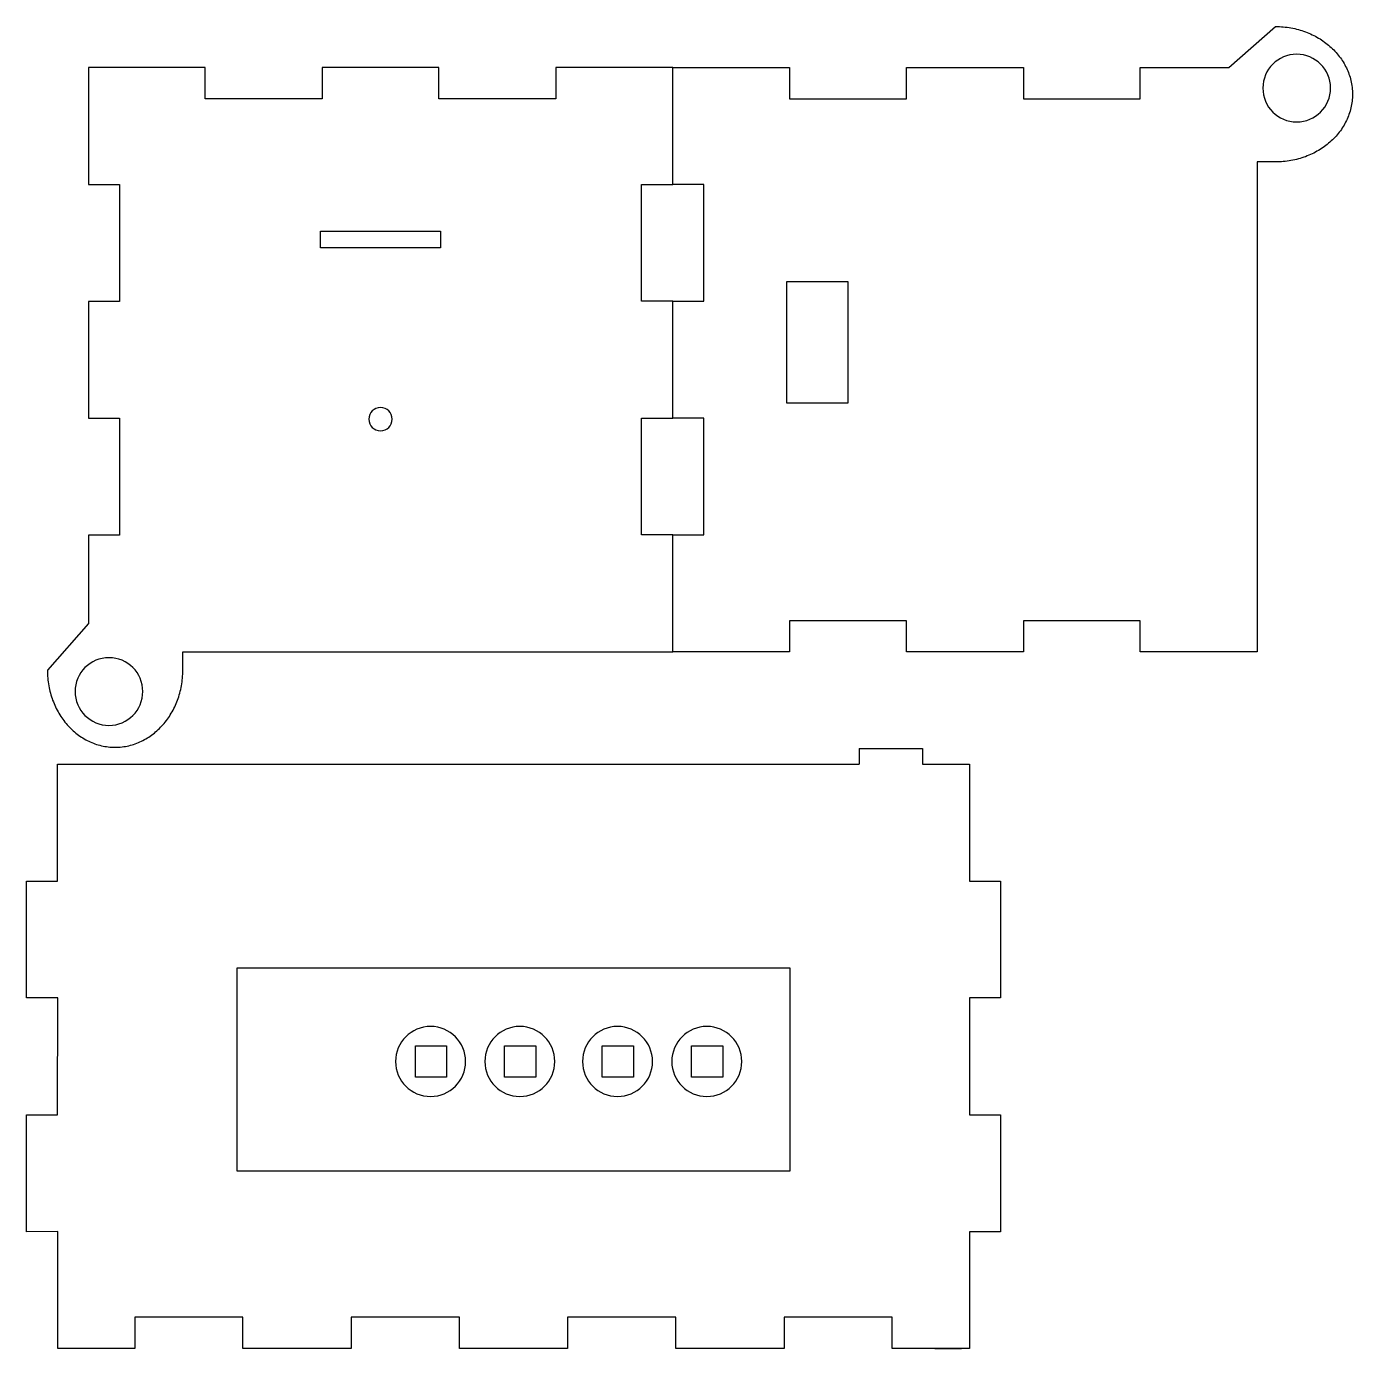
# Model space of a CAD drawing. Header units: inches. Extents: x 172 to 469, y 455 to 682.
# Drawn here: x 298.8 to 469, y 461.5 to 631.2 of the extents above; entities that cross this region are included whole.
import ezdxf

# ---------------------------------------------------------------- set-up
doc = ezdxf.new("R2010")
doc.units = ezdxf.units.IN
doc.header["$MEASUREMENT"] = 0
doc.layers.add('DEFAULT', color=7, linetype='Continuous')
doc.layers.add('TAGLI', color=7, linetype='Continuous')

# ---------------------------------------------------------------- blocks, each defined once
blk = doc.blocks.new('block 2')
at = {"layer": 'TAGLI', "color": 236, "lineweight": 25, "true_color": 0x7f003f}
blk.add_lwpolyline([(404.23, 598.44), (404.23, 582.81), (396.42, 582.81), (396.42, 598.44), (404.23, 598.44)], dxfattribs=at)
blk = doc.blocks.new('block 3')
at = {"layer": 'TAGLI', "color": 236, "lineweight": 25, "true_color": 0x7f003f}
blk.add_lwpolyline([(426.76, 621.91), (441.76, 621.91), (441.76, 625.91), (453.13, 625.91), (459.11, 631.18), (459.36, 631.18), (459.62, 631.17), (459.87, 631.15), (460.12, 631.13), (460.37, 631.11), (460.61, 631.08), (460.86, 631.04), (461.1, 631), (461.34, 630.96), (461.58, 630.91), (461.82, 630.85), (462.05, 630.79), (462.28, 630.72), (462.51, 630.65), (462.73, 630.58), (462.96, 630.5), (463.18, 630.41), (463.4, 630.32), (463.61, 630.23), (463.82, 630.13), (464.03, 630.03), (464.24, 629.92), (464.44, 629.81), (464.64, 629.69), (464.83, 629.58), (465.03, 629.45), (465.21, 629.33), (465.4, 629.19), (465.58, 629.06), (465.76, 628.92), (465.93, 628.78), (466.1, 628.63), (466.27, 628.48), (466.43, 628.33), (466.59, 628.18), (466.74, 628.02), (466.89, 627.85), (467.03, 627.69), (467.17, 627.52), (467.31, 627.35), (467.44, 627.17), (467.57, 626.99), (467.69, 626.81), (467.8, 626.63), (467.92, 626.44), (468.02, 626.26), (468.12, 626.06), (468.22, 625.87), (468.31, 625.67), (468.4, 625.48), (468.48, 625.27), (468.55, 625.07), (468.62, 624.87), (468.69, 624.66), (468.74, 624.45), (468.8, 624.24), (468.84, 624.02), (468.88, 623.81), (468.92, 623.59), (468.95, 623.37), (468.97, 623.15), (468.99, 622.93), (468.99, 622.71), (469, 622.49), (468.99, 622.26), (468.99, 622.04), (468.97, 621.82), (468.95, 621.6), (468.92, 621.38), (468.88, 621.16), (468.84, 620.95), (468.8, 620.73), (468.74, 620.52), (468.69, 620.31), (468.62, 620.11), (468.55, 619.9), (468.48, 619.7), (468.4, 619.5), (468.31, 619.3), (468.22, 619.1), (468.12, 618.91), (468.02, 618.72), (467.92, 618.53), (467.81, 618.34), (467.69, 618.16), (467.57, 617.98), (467.44, 617.8), (467.31, 617.62), (467.17, 617.45), (467.03, 617.28), (466.89, 617.12), (466.74, 616.95), (466.59, 616.8), (466.43, 616.64), (466.27, 616.49), (466.1, 616.34), (465.93, 616.19), (465.76, 616.05), (465.58, 615.91), (465.4, 615.78), (465.22, 615.65), (465.03, 615.52), (464.83, 615.39), (464.64, 615.28), (464.44, 615.16), (464.24, 615.05), (464.03, 614.94), (463.82, 614.84), (463.61, 614.74), (463.4, 614.65), (463.18, 614.56), (462.96, 614.47), (462.74, 614.39), (462.51, 614.32), (462.28, 614.25), (462.05, 614.18), (461.82, 614.12), (461.58, 614.06), (461.34, 614.01), (461.1, 613.97), (460.86, 613.93), (460.62, 613.89), (460.37, 613.86), (460.12, 613.84), (459.87, 613.82), (459.62, 613.8), (459.37, 613.79), (459.11, 613.79), (456.76, 613.79), (456.76, 550.91), (441.76, 550.91), (441.76, 554.91), (426.76, 554.91), (426.76, 550.91), (411.76, 550.91), (411.76, 554.91), (396.76, 554.91), (396.76, 550.91), (381.76, 550.91), (381.76, 565.91), (385.76, 565.91), (385.76, 580.91), (381.76, 580.91), (381.76, 595.91), (385.76, 595.91), (385.76, 610.91), (381.76, 610.91), (381.76, 625.91), (396.76, 625.91), (396.76, 621.91), (411.76, 621.91), (411.76, 625.91), (426.76, 625.91), (426.76, 621.91)], dxfattribs=at)
blk = doc.blocks.new('block 4')
at = {"layer": 'TAGLI', "color": 236, "lineweight": 25, "true_color": 0x7f003f}
blk.add_lwpolyline([(351.94, 602.78), (336.57, 602.78), (336.57, 604.89), (351.94, 604.89), (351.94, 602.78)], dxfattribs=at)
blk = doc.blocks.new('block 5')
at = {"layer": 'TAGLI', "color": 236, "lineweight": 25, "true_color": 0x7f003f}
blk.add_lwpolyline([(381.76, 625.91), (366.76, 625.91), (366.76, 621.91), (351.76, 621.91), (351.76, 625.91), (336.76, 625.9), (336.76, 621.9), (321.76, 621.9), (321.76, 625.9), (306.76, 625.9), (306.76, 610.9), (310.76, 610.9), (310.76, 595.9), (306.76, 595.9), (306.76, 580.9), (310.76, 580.9), (310.76, 565.9), (306.76, 565.9), (306.76, 554.53), (301.5, 548.55), (301.5, 548.29), (301.51, 548.04), (301.52, 547.79), (301.54, 547.54), (301.57, 547.29), (301.6, 547.04), (301.63, 546.8), (301.67, 546.55), (301.72, 546.31), (301.77, 546.08), (301.83, 545.84), (301.89, 545.61), (301.95, 545.38), (302.03, 545.15), (302.1, 544.92), (302.18, 544.7), (302.27, 544.48), (302.36, 544.26), (302.45, 544.05), (302.55, 543.83), (302.65, 543.63), (302.76, 543.42), (302.87, 543.22), (302.98, 543.02), (303.1, 542.82), (303.23, 542.63), (303.35, 542.44), (303.48, 542.26), (303.62, 542.08), (303.76, 541.9), (303.9, 541.72), (304.04, 541.56), (304.19, 541.39), (304.35, 541.23), (304.5, 541.07), (304.66, 540.92), (304.82, 540.77), (304.99, 540.62), (305.16, 540.48), (305.33, 540.35), (305.51, 540.22), (305.68, 540.09), (305.86, 539.97), (306.05, 539.85), (306.23, 539.74), (306.42, 539.63), (306.61, 539.53), (306.81, 539.44), (307, 539.35), (307.2, 539.26), (307.4, 539.18), (307.61, 539.1), (307.81, 539.03), (308.02, 538.97), (308.23, 538.91), (308.44, 538.86), (308.65, 538.81), (308.87, 538.77), (309.09, 538.74), (309.3, 538.71), (309.52, 538.69), (309.75, 538.67), (309.97, 538.66), (310.19, 538.66), (310.42, 538.66), (310.64, 538.67), (310.86, 538.69), (311.08, 538.71), (311.3, 538.74), (311.52, 538.77), (311.73, 538.81), (311.95, 538.86), (312.16, 538.91), (312.37, 538.97), (312.57, 539.03), (312.78, 539.1), (312.98, 539.18), (313.18, 539.26), (313.38, 539.35), (313.58, 539.44), (313.77, 539.53), (313.96, 539.64), (314.15, 539.74), (314.34, 539.85), (314.52, 539.97), (314.7, 540.09), (314.88, 540.22), (315.05, 540.35), (315.23, 540.48), (315.39, 540.62), (315.56, 540.77), (315.72, 540.92), (315.88, 541.07), (316.04, 541.23), (316.19, 541.39), (316.34, 541.56), (316.49, 541.73), (316.63, 541.9), (316.77, 542.08), (316.9, 542.26), (317.03, 542.44), (317.16, 542.63), (317.28, 542.82), (317.4, 543.02), (317.52, 543.22), (317.63, 543.42), (317.73, 543.63), (317.84, 543.84), (317.94, 544.05), (318.03, 544.26), (318.12, 544.48), (318.2, 544.7), (318.28, 544.92), (318.36, 545.15), (318.43, 545.38), (318.5, 545.61), (318.56, 545.84), (318.61, 546.08), (318.66, 546.32), (318.71, 546.56), (318.75, 546.8), (318.79, 547.04), (318.82, 547.29), (318.84, 547.54), (318.86, 547.79), (318.88, 548.04), (318.88, 548.29), (318.89, 548.55), (318.89, 550.9), (381.76, 550.91)], dxfattribs=at)
blk = doc.blocks.new('block 6')
at = {"layer": 'TAGLI', "color": 236, "lineweight": 25, "true_color": 0x7f003f}
blk.add_lwpolyline([(381.76, 595.91), (377.76, 595.91), (377.76, 610.91), (381.76, 610.91)], dxfattribs=at)
blk = doc.blocks.new('block 7')
at = {"layer": 'TAGLI', "color": 236, "lineweight": 25, "true_color": 0x7f003f}
blk.add_lwpolyline([(381.76, 565.91), (377.76, 565.91), (377.76, 580.91), (381.76, 580.91)], dxfattribs=at)
blk = doc.blocks.new('block 8')
at = {"layer": 'TAGLI', "color": 236, "lineweight": 25, "true_color": 0x7f003f}
blk.add_open_spline([(342.76, 580.78), (342.76, 581.61), (343.43, 582.28), (344.26, 582.28), (345.09, 582.28), (345.76, 581.61), (345.76, 580.78), (345.76, 579.95), (345.09, 579.28), (344.26, 579.28), (343.43, 579.28), (342.76, 579.95), (342.76, 580.78)], degree=3, knots=[0, 0, 0, 0, 1, 1, 1, 2, 2, 2, 3, 3, 3, 4, 4, 4, 4], dxfattribs=at)
blk = doc.blocks.new('block 9')
at = {"layer": 'TAGLI', "color": 236, "lineweight": 25, "true_color": 0x7f003f}
blk.add_open_spline([(457.5, 623.27), (457.5, 625.67), (459.44, 627.62), (461.84, 627.62), (464.24, 627.62), (466.18, 625.67), (466.18, 623.27), (466.18, 620.88), (464.24, 618.93), (461.84, 618.93), (459.44, 618.93), (457.5, 620.88), (457.5, 623.27)], degree=3, knots=[0, 0, 0, 0, 1, 1, 1, 2, 2, 2, 3, 3, 3, 4, 4, 4, 4], dxfattribs=at)
blk = doc.blocks.new('block 10')
at = {"layer": 'TAGLI', "color": 236, "lineweight": 25, "true_color": 0x7f003f}
blk.add_open_spline([(305.06, 545.82), (305.06, 548.22), (307, 550.16), (309.4, 550.16), (311.8, 550.16), (313.75, 548.22), (313.75, 545.82), (313.75, 543.42), (311.8, 541.47), (309.4, 541.47), (307, 541.47), (305.06, 543.42), (305.06, 545.82)], degree=3, knots=[0, 0, 0, 0, 1, 1, 1, 2, 2, 2, 3, 3, 3, 4, 4, 4, 4], dxfattribs=at)
blk = doc.blocks.new('block 11')
at = {"layer": 'TAGLI', "color": 236, "lineweight": 25, "true_color": 0x7f003f}
blk.add_open_spline([(357.65, 498.32), (357.65, 500.81), (359.66, 502.82), (362.14, 502.82), (364.62, 502.82), (366.63, 500.81), (366.63, 498.32), (366.63, 495.84), (364.62, 493.83), (362.14, 493.83), (359.66, 493.83), (357.65, 495.84), (357.65, 498.32)], degree=3, knots=[0, 0, 0, 0, 1, 1, 1, 2, 2, 2, 3, 3, 3, 4, 4, 4, 4], dxfattribs=at)
blk = doc.blocks.new('block 12')
at = {"layer": 'TAGLI', "color": 236, "lineweight": 25, "true_color": 0x7f003f}
blk.add_lwpolyline([(360.18, 496.32), (360.18, 500.32), (364.18, 500.32), (364.18, 496.32), (360.18, 496.32)], dxfattribs=at)
blk = doc.blocks.new('block 13')
at = {"layer": 'TAGLI', "color": 236, "lineweight": 25, "true_color": 0x7f003f}
blk.add_lwpolyline([(348.73, 496.32), (348.73, 500.32), (352.73, 500.32), (352.73, 496.32), (348.73, 496.32)], dxfattribs=at)
blk = doc.blocks.new('block 14')
at = {"layer": 'TAGLI', "color": 236, "lineweight": 25, "true_color": 0x7f003f}
blk.add_open_spline([(346.19, 498.32), (346.19, 500.81), (348.2, 502.82), (350.69, 502.82), (353.17, 502.82), (355.18, 500.81), (355.18, 498.32), (355.18, 495.84), (353.17, 493.83), (350.69, 493.83), (348.2, 493.83), (346.19, 495.84), (346.19, 498.32)], degree=3, knots=[0, 0, 0, 0, 1, 1, 1, 2, 2, 2, 3, 3, 3, 4, 4, 4, 4], dxfattribs=at)
blk = doc.blocks.new('block 15')
at = {"layer": 'TAGLI', "color": 236, "lineweight": 25, "true_color": 0x7f003f}
blk.add_open_spline([(370.18, 498.32), (370.18, 500.81), (372.19, 502.82), (374.68, 502.82), (377.16, 502.82), (379.17, 500.81), (379.17, 498.32), (379.17, 495.84), (377.16, 493.83), (374.68, 493.83), (372.19, 493.83), (370.18, 495.84), (370.18, 498.32)], degree=3, knots=[0, 0, 0, 0, 1, 1, 1, 2, 2, 2, 3, 3, 3, 4, 4, 4, 4], dxfattribs=at)
blk = doc.blocks.new('block 16')
at = {"layer": 'TAGLI', "color": 236, "lineweight": 25, "true_color": 0x7f003f}
blk.add_lwpolyline([(372.72, 496.32), (372.72, 500.32), (376.72, 500.32), (376.72, 496.32), (372.72, 496.32)], dxfattribs=at)
blk = doc.blocks.new('block 17')
at = {"layer": 'TAGLI', "color": 236, "lineweight": 25, "true_color": 0x7f003f}
blk.add_lwpolyline([(384.17, 496.32), (384.17, 500.32), (388.17, 500.32), (388.17, 496.32), (384.17, 496.32)], dxfattribs=at)
blk = doc.blocks.new('block 18')
at = {"layer": 'TAGLI', "color": 236, "lineweight": 25, "true_color": 0x7f003f}
blk.add_open_spline([(381.64, 498.32), (381.64, 500.81), (383.65, 502.82), (386.13, 502.82), (388.61, 502.82), (390.62, 500.81), (390.62, 498.32), (390.62, 495.84), (388.61, 493.83), (386.13, 493.83), (383.65, 493.83), (381.64, 495.84), (381.64, 498.32)], degree=3, knots=[0, 0, 0, 0, 1, 1, 1, 2, 2, 2, 3, 3, 3, 4, 4, 4, 4], dxfattribs=at)
blk = doc.blocks.new('block 19')
at = {"layer": 'DEFAULT', "color": 7, "lineweight": 25, "true_color": 0xffffff}
blk.add_lwpolyline([(325.83, 510.31), (325.83, 484.31), (396.83, 484.31), (396.83, 510.31), (325.83, 510.31)], dxfattribs=at)
blk = doc.blocks.new('block 20')
at = {"layer": 'DEFAULT', "color": 236, "lineweight": 25, "true_color": 0x7f003f}
blk.add_lwpolyline([(405.7, 538.49), (413.83, 538.49)], dxfattribs=at)
blk = doc.blocks.new('block 21')
at = {"layer": 'DEFAULT', "color": 236, "lineweight": 25, "true_color": 0x7f003f}
blk.add_lwpolyline([(413.83, 538.49), (413.83, 536.49)], dxfattribs=at)
blk = doc.blocks.new('block 22')
at = {"layer": 'DEFAULT', "color": 236, "lineweight": 25, "true_color": 0x7f003f}
blk.add_lwpolyline([(405.7, 538.49), (405.7, 536.49)], dxfattribs=at)
blk = doc.blocks.new('block 23')
at = {"layer": 'DEFAULT', "color": 236, "lineweight": 25, "true_color": 0x7f003f}
blk.add_lwpolyline([(413.83, 536.49), (419.83, 536.49), (419.83, 521.48), (423.83, 521.48), (423.83, 506.48), (419.83, 506.48), (419.83, 491.48), (423.83, 491.48), (423.83, 476.48), (419.83, 476.48), (419.83, 461.48), (415.38, 461.48), (418.83, 461.48), (409.94, 461.49), (409.94, 465.49), (396.05, 465.49), (396.05, 461.49), (382.16, 461.49), (382.16, 465.49), (368.27, 465.49), (368.27, 461.49), (354.38, 461.49), (354.38, 465.49), (340.49, 465.49), (340.49, 461.49), (326.6, 461.49), (326.6, 465.49), (312.72, 465.49), (312.72, 461.49), (302.83, 461.49), (302.83, 476.49), (298.83, 476.48), (298.83, 491.48), (302.82, 491.49), (302.83, 506.49), (298.83, 506.48), (298.82, 521.48), (302.82, 521.48), (302.82, 531.49), (302.82, 536.49), (405.7, 536.49)], dxfattribs=at)

msp = doc.modelspace()

# ---------------------------------------------------------------- block references
at = {"layer": 'DEFAULT'}
for name in ['block 20', 'block 22', 'block 21', 'block 23', 'block 19']:
    msp.add_blockref(name, (0, 0), dxfattribs=at)
at = {"layer": 'TAGLI'}
for name in ['block 3', 'block 9', 'block 5', 'block 6', 'block 4', 'block 2', 'block 8', 'block 7', 'block 10', 'block 14', 'block 11', 'block 15', 'block 18', 'block 13', 'block 12', 'block 16', 'block 17']:
    msp.add_blockref(name, (0, 0), dxfattribs=at)

doc.saveas('drawing.dxf')
